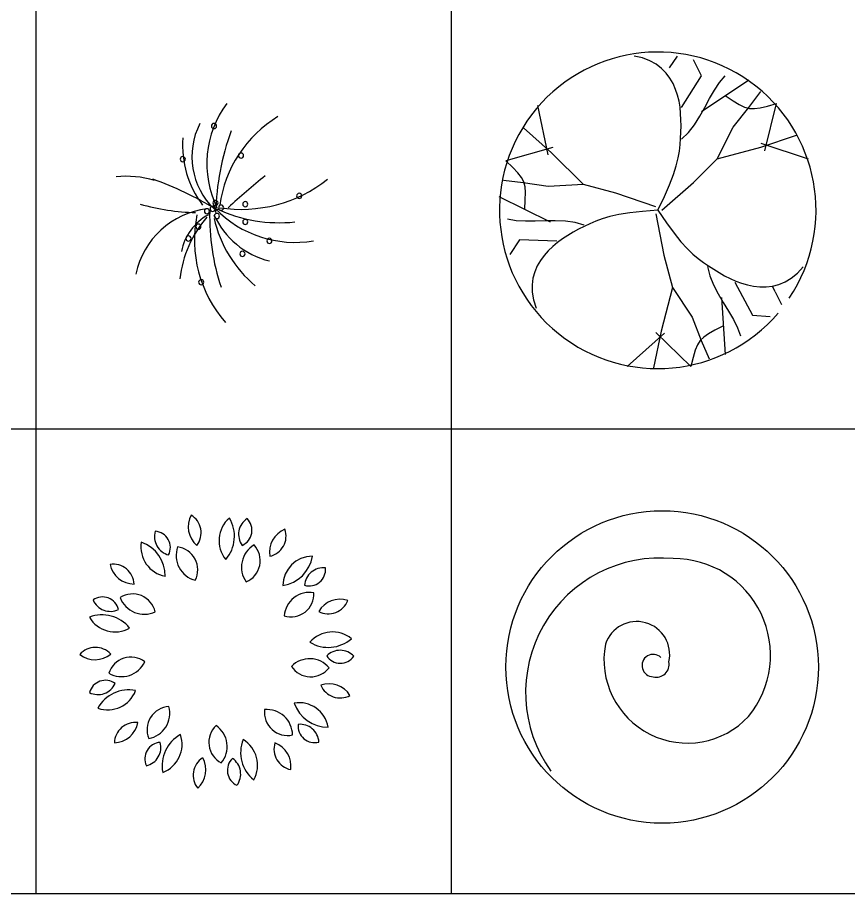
# Model space of a CAD drawing. Header units: millimetres. Extents: x -4017 to 59953, y -688 to 66564.
# Drawn here: x 20416 to 24638, y 9376 to 13826 of the extents above; entities that cross this region are included whole.
import ezdxf

# ---------------------------------------------------------------- set-up
doc = ezdxf.new("R2010")
doc.units = ezdxf.units.MM
doc.layers.add('www.cad-blocks.net', color=7, linetype='Continuous')
doc.styles.get("Standard").update_dxf_attribs({"font": 'arial.ttf'})

# ---------------------------------------------------------------- blocks, each defined once
blk = doc.blocks.new('A$C516926BB')
for p, q in [((22.968, 38.5194), (22.968, 0)), ((25.0771, 38.5194), (25.0771, 0)), ((0, 2.361), (60.3118, 2.361)), ((0, 0), (62.4121, 0))]:
    blk.add_line(p, q)
blk = doc.blocks.new('A$C4D7B33B5')
for centre, radius, start, end in [((0.2631, 1.0211), 0.4796, 342.9456, 6.4814), ((0.1591, 0.5621), 0.4214, 6.9904, 78.0284), ((1.6307, 0.6546), 1.0716, 163.8561, 179.1105), ((-0.942, 1.4834), 1.7727, 328.9873, 340.361), ((0.162, 0.1876), 0.5662, 48.7581, 83.8624), ((0.3056, 0.4728), 0.276, 28.8901, 78.4579), ((0.427, 0.7072), 0.0131, 0, 180), ((0.9015, 0.2282), 0.5092, 85.8741, 126.9558), ((0.8299, 0.7361), 0.0131, 0, 180), ((0.8299, 0.7361), 0.0131, 180, 0), ((0.4201, 0.0361), 0.6406, 78.5516, 130.9815), ((0.427, 0.7072), 0.0131, 180, 0), ((0.4871, 0.6567), 0.0131, 0, 180), ((0.8426, 0.3204), 0.3693, 62.9909, 135.9102), ((0.2045, 0.6423), 0.0131, 0, 180), ((0.2045, 0.6423), 0.0131, 180, 0), ((0.4871, 0.6567), 0.0131, 180, 0), ((0.5653, 0.6133), 0.0131, 0, 180), ((0.5332, -0.4995), 1.099, 88.3286, 108.729), ((0.5653, 0.6133), 0.0131, 180, 0), ((0.5773, 0.5845), 0.0131, 0, 180), ((0.5773, 0.5845), 0.0131, 180, 0), ((0.8062, 0.101), 0.5128, 53.3231, 115.7633), ((0.6073, 0.5701), 0.0131, 0, 180), ((0.9982, 0.5774), 0.0131, 0, 180), ((0.673, -0.0434), 0.6372, 103.0452, 139.7766), ((0.7173, 0.1973), 0.4164, 114.0956, 166.2953), ((0.9755, 0.1648), 0.5682, 134.4861, 189.3762), ((1.2629, 0.2445), 0.7559, 155.0888, 185.9637), ((0.5412, 0.5629), 0.0131, 0, 180), ((0.5412, 0.5629), 0.0131, 180, 0), ((0.5059, -0.8336), 1.4047, 70.5249, 87.8244), ((0.5833, 0.5413), 0.0131, 0, 180), ((0.5833, 0.5413), 0.0131, 180, 0), ((1.2864, 0.4402), 0.7114, 171.2496, 218.2333), ((0.6073, 0.5701), 0.0131, 180, 0), ((0.5094, -0.0741), 0.6285, 31.315, 82.1378), ((0.9982, 0.5774), 0.0131, 180, 0), ((-2.2953, -2.1492), 3.9157, 39.0488, 42.6799), ((0.3488, 0.433), 0.0131, 0, 180), ((0.8479, 0.4402), 0.0131, 0, 180), ((0.3488, 0.433), 0.0131, 180, 0), ((0.5111, 0.4185), 0.0131, 0, 180), ((0.5111, 0.4185), 0.0131, 180, 0), ((0.6013, 0.4185), 0.0131, 0, 180), ((0.6013, 0.4185), 0.0131, 180, 0), ((0.8479, 0.4402), 0.0131, 180, 0), ((0.4149, 0.2959), 0.0131, 0, 180), ((0.4149, 0.2959), 0.0131, 180, 0), ((0.6435, 0.1444), 0.0131, 0, 180), ((0.6435, 0.1444), 0.0131, 180, 0)]:
    blk.add_arc(centre, radius, start, end)
blk = doc.blocks.new('A$C2F49435A')
for centre, radius, start, end in [((0.6757, 1.3289), 0.1249, 151.7015, 229.7406), ((0.5105, 1.2976), 0.106, 322.8639, 58.5782), ((0.8592, 1.2579), 0.1519, 130.709, 219.1064), ((0.6068, 1.2804), 0.1791, 318.6571, 31.1583), ((0.9026, 1.2897), 0.0959, 123.4613, 215.4329), ((0.7916, 1.3104), 0.0831, 293.3115, 45.5828), ((0.4753, 1.2782), 0.0959, 163.4613, 255.4329), ((0.377, 1.2227), 0.0831, 333.3115, 85.5828), ((1.0887, 1.1997), 0.1249, 111.7015, 189.7406), ((0.9421, 1.282), 0.106, 282.8639, 18.5782), ((0.4625, 1.2259), 0.1519, 170.709, 259.1064), ((0.2547, 1.0809), 0.1791, 358.6571, 71.1583), ((0.6197, 1.1826), 0.1303, 160.5035, 255.3285), ((0.4817, 1.1095), 0.1176, 333.2488, 82.5832), ((0.9517, 1.1237), 0.1303, 120.5035, 215.3285), ((0.799, 1.1564), 0.1176, 293.2488, 42.5832), ((1.1836, 1.0274), 0.1519, 90.709, 179.1064), ((1.0047, 1.2068), 0.1791, 278.6571, 351.1583), ((0.1699, 1.0322), 0.106, 2.8639, 98.5782), ((0.2763, 1.1624), 0.1249, 191.7015, 269.7406), ((1.2373, 1.0238), 0.0959, 83.4613, 175.4329), ((1.1655, 1.111), 0.0831, 253.3115, 5.5828), ((0.2687, 0.8696), 0.1176, 13.2488, 122.5832), ((1.1682, 0.8651), 0.1303, 80.5035, 175.3285), ((1.0723, 0.9883), 0.1176, 253.2488, 2.5832), ((0.1158, 0.889), 0.0831, 13.3115, 125.5828), ((0.1554, 0.9947), 0.0959, 203.4613, 295.4329), ((0.3274, 1.0143), 0.1303, 200.5035, 295.3285), ((1.3221, 0.8353), 0.1249, 71.7015, 149.7406), ((1.2626, 0.9926), 0.106, 242.8639, 338.5782), ((0.1132, 0.7018), 0.1791, 38.6571, 111.1583), ((0.1792, 0.9464), 0.1519, 210.709, 299.1064), ((1.2839, 0.6423), 0.1519, 50.709, 139.1064), ((1.2623, 0.8948), 0.1791, 238.6571, 311.1583), ((0.0795, 0.61), 0.106, 42.8639, 138.5782), ((0.0774, 0.7781), 0.1249, 231.7015, 309.7406), ((1.3228, 0.6051), 0.0959, 43.4613, 135.4329), ((1.3239, 0.718), 0.0831, 213.3115, 325.5828), ((0.2598, 0.5489), 0.1176, 53.2488, 162.5832), ((0.2117, 0.6975), 0.1303, 240.5035, 335.3285), ((1.1679, 0.5278), 0.1303, 40.5035, 135.3285), ((1.1735, 0.6839), 0.1176, 213.2488, 322.5832), ((0.1301, 0.4655), 0.0831, 53.3115, 165.5828), ((0.0925, 0.572), 0.0959, 243.4613, 335.4329), ((0.2485, 0.3205), 0.1791, 78.6571, 151.1583), ((0.1418, 0.5502), 0.1519, 250.709, 339.1064), ((1.2665, 0.4062), 0.1249, 31.7015, 109.7406), ((1.3221, 0.5649), 0.106, 202.8639, 298.5782), ((0.4591, 0.2975), 0.1176, 93.2488, 202.5832), ((0.3267, 0.3805), 0.1303, 280.5035, 15.3285), ((1.1133, 0.2828), 0.1519, 10.709, 99.1064), ((1.259, 0.4901), 0.1791, 198.6571, 271.1583), ((1.0555, 0.3857), 0.1176, 173.2488, 282.5832), ((0.9508, 0.2697), 0.1303, 0.5035, 95.3285), ((0.2817, 0.2284), 0.106, 82.8639, 178.5782), ((0.172, 0.3559), 0.1249, 271.7015, 349.7406), ((0.7733, 0.2331), 0.1176, 133.2488, 242.5832), ((0.6186, 0.2115), 0.1303, 320.5035, 55.3285), ((1.1925, 0.3151), 0.0831, 173.3115, 285.5828), ((1.1191, 0.2293), 0.0959, 3.4613, 95.4329), ((0.5973, 0.1153), 0.1791, 118.6571, 191.1583), ((0.3678, 0.2227), 0.1519, 290.709, 19.1064), ((0.4134, 0.1503), 0.0831, 93.3115, 205.5828), ((0.3161, 0.2077), 0.0959, 283.4613, 15.4329), ((0.9963, 0.1823), 0.1791, 158.6571, 231.1583), ((0.7515, 0.1171), 0.1519, 330.709, 59.1064), ((1.0927, 0.199), 0.106, 162.8639, 258.5782), ((0.9482, 0.1131), 0.1249, 351.7015, 69.7406), ((0.6818, 0.0661), 0.106, 122.8639, 218.5782), ((0.5159, 0.0932), 0.1249, 311.7015, 29.7406), ((0.8329, 0.0909), 0.0831, 133.3115, 245.5828), ((0.7216, 0.0724), 0.0959, 323.4613, 55.4329)]:
    blk.add_arc(centre, radius, start, end)
blk = doc.blocks.new('A$C4504164B')
blk.add_circle((0.7938, 0.7938), 0.7938)
for centre, radius, start, end in [((0.7836, 0.6637), 0.6836, 84.3909, 215.6575), ((0.8536, 0.8536), 0.4905, 320.6217, 90.3773), ((0.6646, 0.8571), 0.1675, 347.0787, 161.7563), ((0.9221, 0.8309), 0.4239, 169.3059, 317.1243), ((0.7484, 0.8009), 0.057, 46.4487, 269.9372), ((0.7647, 0.8063), 0.0646, 255.2715, 11.9099)]:
    blk.add_arc(centre, radius, start, end)
blk = doc.blocks.new('A$C025714C9')
for p, q in [((0.9093, 1.9704), (0.8562, 1.9827)), ((0.9093, 1.9704), (0.8562, 1.9827)), ((0.9558, 1.9529), (0.9093, 1.9704)), ((0.9558, 1.9529), (0.9093, 1.9704)), ((0.9961, 1.9307), (0.9558, 1.9529)), ((0.9961, 1.9307), (0.9558, 1.9529)), ((1.0826, 1.9074), (1.1329, 1.9827)), ((1.0826, 1.9074), (1.1329, 1.9827)), ((1.2838, 1.8571), (1.2335, 1.9576)), ((1.2838, 1.8571), (1.2335, 1.9576)), ((1.0307, 1.9045), (0.9961, 1.9307)), ((1.0307, 1.9045), (0.9961, 1.9307)), ((1.0599, 1.8748), (1.0307, 1.9045)), ((1.0599, 1.8748), (1.0307, 1.9045)), ((1.0843, 1.8423), (1.0599, 1.8748)), ((1.0843, 1.8423), (1.0599, 1.8748)), ((1.1043, 1.8076), (1.0843, 1.8423)), ((1.1043, 1.8076), (1.0843, 1.8423)), ((1.158, 1.6562), (1.2838, 1.8571)), ((1.158, 1.6562), (1.2838, 1.8571)), ((1.3991, 1.8151), (1.4347, 1.8571)), ((1.3991, 1.8151), (1.4347, 1.8571)), ((1.1203, 1.7713), (1.1043, 1.8076)), ((1.1203, 1.7713), (1.1043, 1.8076)), ((1.2838, 1.6311), (1.5856, 1.832)), ((1.2838, 1.6311), (1.5856, 1.832)), ((1.3667, 1.7661), (1.3991, 1.8151)), ((1.3667, 1.7661), (1.3991, 1.8151)), ((1.1327, 1.7339), (1.1203, 1.7713)), ((1.1327, 1.7339), (1.1203, 1.7713)), ((1.142, 1.6958), (1.1327, 1.7339)), ((1.142, 1.6958), (1.1327, 1.7339)), ((1.3361, 1.7123), (1.3667, 1.7661)), ((1.3361, 1.7123), (1.3667, 1.7661)), ((1.4347, 1.7315), (1.4849, 1.6985)), ((1.4347, 1.7315), (1.4849, 1.6985)), ((1.5856, 1.6562), (1.6611, 1.7566)), ((1.5856, 1.6562), (1.6611, 1.7566)), ((1.1485, 1.657), (1.142, 1.6958)), ((1.1485, 1.657), (1.142, 1.6958)), ((1.3058, 1.6562), (1.3361, 1.7123)), ((1.3058, 1.6562), (1.3361, 1.7123)), ((1.4849, 1.6985), (1.5247, 1.6742)), ((1.4849, 1.6985), (1.5247, 1.6742)), ((1.5247, 1.6742), (1.5581, 1.6582)), ((1.5247, 1.6742), (1.5581, 1.6582)), ((1.6863, 1.3799), (1.7617, 1.6813)), ((1.6863, 1.3799), (1.7617, 1.6813)), ((1.7033, 1.6649), (1.7617, 1.6813)), ((1.7033, 1.6649), (1.7617, 1.6813)), ((0.3103, 1.356), (0.2464, 1.6676)), ((0.3103, 1.356), (0.2464, 1.6676)), ((1.1525, 1.6177), (1.1485, 1.657)), ((1.1525, 1.6177), (1.1485, 1.657)), ((1.1545, 1.5782), (1.1525, 1.6177)), ((1.1545, 1.5782), (1.1525, 1.6177)), ((1.2743, 1.6001), (1.3058, 1.6562)), ((1.2743, 1.6001), (1.3058, 1.6562)), ((1.485, 1.5306), (1.5856, 1.6562)), ((1.485, 1.5306), (1.5856, 1.6562)), ((1.5581, 1.6582), (1.5888, 1.6499)), ((1.5581, 1.6582), (1.5888, 1.6499)), ((1.5888, 1.6499), (1.6207, 1.6486)), ((1.5888, 1.6499), (1.6207, 1.6486)), ((1.6207, 1.6486), (1.6576, 1.6538)), ((1.6207, 1.6486), (1.6576, 1.6538)), ((1.6576, 1.6538), (1.7033, 1.6649)), ((1.6576, 1.6538), (1.7033, 1.6649)), ((1.1548, 1.5385), (1.1545, 1.5782)), ((1.1548, 1.5385), (1.1545, 1.5782)), ((1.2402, 1.5463), (1.2743, 1.6001)), ((1.2402, 1.5463), (1.2743, 1.6001)), ((0.3321, 1.3686), (0.1536, 1.5269)), ((0.3321, 1.3686), (0.1536, 1.5269)), ((1.1537, 1.4988), (1.1548, 1.5385)), ((1.1537, 1.4988), (1.1548, 1.5385)), ((1.2019, 1.4972), (1.2402, 1.5463)), ((1.2019, 1.4972), (1.2402, 1.5463)), ((1.3844, 1.3296), (1.485, 1.5306)), ((1.3844, 1.3296), (1.485, 1.5306)), ((1.1489, 1.4201), (1.1517, 1.4594)), ((1.1489, 1.4201), (1.1517, 1.4594)), ((1.1517, 1.4594), (1.1537, 1.4988)), ((1.1517, 1.4594), (1.1537, 1.4988)), ((1.158, 1.4552), (1.2019, 1.4972)), ((1.158, 1.4552), (1.2019, 1.4972)), ((1.6611, 1.405), (1.8875, 1.4804)), ((1.6611, 1.405), (1.8875, 1.4804)), ((0.3412, 1.4029), (0.0425, 1.3176)), ((0.3412, 1.4029), (0.0425, 1.3176)), ((1.1442, 1.3793), (1.1489, 1.4201)), ((1.1442, 1.3793), (1.1489, 1.4201)), ((1.3844, 1.3296), (1.6611, 1.405)), ((1.3844, 1.3296), (1.6611, 1.405)), ((1.6611, 1.4301), (1.963, 1.3296)), ((1.6611, 1.4301), (1.963, 1.3296)), ((0.5357, 1.1666), (0.3321, 1.3686)), ((0.5357, 1.1666), (0.3321, 1.3686)), ((1.1242, 1.2862), (1.1364, 1.3353)), ((1.1242, 1.2862), (1.1364, 1.3353)), ((1.1364, 1.3353), (1.1442, 1.3793)), ((1.1364, 1.3353), (1.1442, 1.3793)), ((0.0859, 1.2752), (0.0425, 1.3176)), ((0.0859, 1.2752), (0.0425, 1.3176)), ((1.1065, 1.2303), (1.1242, 1.2862)), ((1.1065, 1.2303), (1.1242, 1.2862)), ((1.2335, 1.1789), (1.3844, 1.3296)), ((1.2335, 1.1789), (1.3844, 1.3296)), ((0.1183, 1.2411), (0.0859, 1.2752)), ((0.1183, 1.2411), (0.0859, 1.2752)), ((0.1413, 1.2117), (0.1183, 1.2411)), ((0.1413, 1.2117), (0.1183, 1.2411)), ((1.0819, 1.1657), (1.1065, 1.2303)), ((1.0819, 1.1657), (1.1065, 1.2303)), ((0.1523, 1.1776), (0.0275, 1.1927)), ((0.1523, 1.1776), (0.0275, 1.1927)), ((0.1561, 1.1835), (0.1413, 1.2117)), ((0.1561, 1.1835), (0.1413, 1.2117)), ((0.3113, 1.1533), (0.1523, 1.1776)), ((0.3113, 1.1533), (0.1523, 1.1776)), ((0.1643, 1.1527), (0.1561, 1.1835)), ((0.1643, 1.1527), (0.1561, 1.1835)), ((1.0323, 1.0031), (1.2335, 1.1789)), ((1.0323, 1.0031), (1.2335, 1.1789)), ((0.1671, 1.1158), (0.1643, 1.1527)), ((0.1671, 1.1158), (0.1643, 1.1527)), ((0.166, 1.0692), (0.1671, 1.1158)), ((0.166, 1.0692), (0.1671, 1.1158)), ((0.5357, 1.1666), (0.3113, 1.1533)), ((0.5357, 1.1666), (0.3113, 1.1533)), ((0.7416, 1.1113), (0.5357, 1.1666)), ((0.7416, 1.1113), (0.5357, 1.1666)), ((1.0492, 1.0905), (1.0819, 1.1657)), ((1.0492, 1.0905), (1.0819, 1.1657)), ((0.3249, 0.9288), (0, 1.0897)), ((0.3249, 0.9288), (0, 1.0897)), ((0.1625, 1.0092), (0.166, 1.0692)), ((0.1625, 1.0092), (0.166, 1.0692)), ((0.9945, 1.0249), (0.7416, 1.1113)), ((0.9945, 1.0249), (0.7416, 1.1113)), ((1.0071, 1.0031), (1.0492, 1.0905)), ((1.0071, 1.0031), (1.0492, 1.0905)), ((1.0071, 1.0031), (0.9104, 0.9958)), ((1.0071, 1.0031), (0.9104, 0.9958)), ((1.0071, 1.0031), (1.0618, 0.923)), ((1.0071, 1.0031), (1.0618, 0.923)), ((0.1079, 0.9366), (0.0537, 0.9464)), ((0.1079, 0.9366), (0.0537, 0.9464)), ((0.6548, 0.949), (0.6128, 0.9337)), ((0.6548, 0.949), (0.6128, 0.9337)), ((0.7034, 0.963), (0.6548, 0.949)), ((0.7034, 0.963), (0.6548, 0.949)), ((0.7607, 0.9756), (0.7034, 0.963)), ((0.7607, 0.9756), (0.7034, 0.963)), ((0.8289, 0.9866), (0.7607, 0.9756)), ((0.8289, 0.9866), (0.7607, 0.9756)), ((0.9104, 0.9958), (0.8289, 0.9866)), ((0.9104, 0.9958), (0.8289, 0.9866)), ((0.9945, 0.9813), (1.0462, 0.7191)), ((0.9945, 0.9813), (1.0462, 0.7191)), ((0.1666, 0.9331), (0.1079, 0.9366)), ((0.1666, 0.9331), (0.1079, 0.9366)), ((0.2284, 0.9335), (0.1666, 0.9331)), ((0.2284, 0.9335), (0.1666, 0.9331)), ((0.2922, 0.9353), (0.2284, 0.9335)), ((0.2922, 0.9353), (0.2284, 0.9335)), ((0.3565, 0.9361), (0.2922, 0.9353)), ((0.3565, 0.9361), (0.2922, 0.9353)), ((0.4202, 0.9334), (0.3565, 0.9361)), ((0.4202, 0.9334), (0.3565, 0.9361)), ((0.4818, 0.9248), (0.4202, 0.9334)), ((0.4818, 0.9248), (0.4202, 0.9334)), ((0.5401, 0.9078), (0.4818, 0.9248)), ((0.5401, 0.9078), (0.4818, 0.9248)), ((0.5396, 0.9002), (0.5045, 0.8823)), ((0.5396, 0.9002), (0.5045, 0.8823)), ((0.5751, 0.9174), (0.5396, 0.9002)), ((0.5751, 0.9174), (0.5396, 0.9002)), ((0.6128, 0.9337), (0.5751, 0.9174)), ((0.6128, 0.9337), (0.5751, 0.9174)), ((1.0618, 0.923), (1.1105, 0.8571)), ((1.0618, 0.923), (1.1105, 0.8571)), ((0.4354, 0.8433), (0.4021, 0.8218)), ((0.4354, 0.8433), (0.4021, 0.8218)), ((0.4696, 0.8633), (0.4354, 0.8433)), ((0.4696, 0.8633), (0.4354, 0.8433)), ((0.5045, 0.8823), (0.4696, 0.8633)), ((0.5045, 0.8823), (0.4696, 0.8633)), ((1.1105, 0.8571), (1.1541, 0.8035)), ((1.1105, 0.8571), (1.1541, 0.8035)), ((0.1292, 0.8157), (0.0673, 0.7219)), ((0.1292, 0.8157), (0.0673, 0.7219)), ((0.3661, 0.8073), (0.1292, 0.8157)), ((0.3661, 0.8073), (0.1292, 0.8157)), ((0.3702, 0.7986), (0.3398, 0.7736)), ((0.3702, 0.7986), (0.3398, 0.7736)), ((0.4021, 0.8218), (0.3702, 0.7986)), ((0.4021, 0.8218), (0.3702, 0.7986)), ((1.1541, 0.8035), (1.1937, 0.7601)), ((1.1541, 0.8035), (1.1937, 0.7601)), ((0.3114, 0.7465), (0.2852, 0.7171)), ((0.3114, 0.7465), (0.2852, 0.7171)), ((0.3398, 0.7736), (0.3114, 0.7465)), ((0.3398, 0.7736), (0.3114, 0.7465)), ((1.1937, 0.7601), (1.2301, 0.7251)), ((1.1937, 0.7601), (1.2301, 0.7251)), ((1.2301, 0.7251), (1.2643, 0.6963)), ((1.2301, 0.7251), (1.2643, 0.6963)), ((0.2618, 0.6851), (0.2417, 0.6504)), ((0.2618, 0.6851), (0.2417, 0.6504)), ((0.2852, 0.7171), (0.2618, 0.6851)), ((0.2852, 0.7171), (0.2618, 0.6851)), ((1.0462, 0.7191), (1.1012, 0.5131)), ((1.0462, 0.7191), (1.1012, 0.5131)), ((1.2643, 0.6963), (1.2973, 0.6719)), ((1.2643, 0.6963), (1.2973, 0.6719)), ((1.2973, 0.6719), (1.33, 0.6497)), ((1.2973, 0.6719), (1.33, 0.6497)), ((0.2258, 0.613), (0.2147, 0.5729)), ((0.2258, 0.613), (0.2147, 0.5729)), ((0.2417, 0.6504), (0.2258, 0.613)), ((0.2417, 0.6504), (0.2258, 0.613)), ((1.3232, 0.6464), (1.3376, 0.5874)), ((1.3232, 0.6464), (1.3376, 0.5874)), ((1.33, 0.6497), (1.3631, 0.6283)), ((1.33, 0.6497), (1.3631, 0.6283)), ((1.3631, 0.6283), (1.3969, 0.6075)), ((1.3631, 0.6283), (1.3969, 0.6075)), ((1.8937, 0.6041), (1.9309, 0.644)), ((1.8937, 0.6041), (1.9309, 0.644)), ((0.2147, 0.5729), (0.2093, 0.5298)), ((0.2147, 0.5729), (0.2093, 0.5298)), ((1.3376, 0.5874), (1.361, 0.5297)), ((1.3376, 0.5874), (1.361, 0.5297)), ((1.3969, 0.6075), (1.4314, 0.5879)), ((1.3969, 0.6075), (1.4314, 0.5879)), ((1.4314, 0.5879), (1.4666, 0.5699)), ((1.4314, 0.5879), (1.4666, 0.5699)), ((1.4666, 0.5699), (1.5027, 0.5537)), ((1.4666, 0.5699), (1.5027, 0.5537)), ((1.8159, 0.5488), (1.8553, 0.5726)), ((1.8159, 0.5488), (1.8553, 0.5726)), ((1.8553, 0.5726), (1.8937, 0.6041)), ((1.8553, 0.5726), (1.8937, 0.6041)), ((0.2093, 0.5298), (0.2102, 0.4838)), ((0.2093, 0.5298), (0.2102, 0.4838)), ((1.1012, 0.5131), (1.0281, 0.2358)), ((1.1012, 0.5131), (1.0281, 0.2358)), ((1.1012, 0.5131), (1.2249, 0.3255)), ((1.1012, 0.5131), (1.2249, 0.3255)), ((1.361, 0.5297), (1.3905, 0.4732)), ((1.361, 0.5297), (1.3905, 0.4732)), ((1.4972, 0.5459), (1.6083, 0.3365)), ((1.4972, 0.5459), (1.6083, 0.3365)), ((1.5027, 0.5537), (1.5395, 0.54)), ((1.5027, 0.5537), (1.5395, 0.54)), ((1.5395, 0.54), (1.5772, 0.5289)), ((1.5395, 0.54), (1.5772, 0.5289)), ((1.5772, 0.5289), (1.6158, 0.521)), ((1.5772, 0.5289), (1.6158, 0.521)), ((1.6158, 0.521), (1.6552, 0.5167)), ((1.6158, 0.521), (1.6552, 0.5167)), ((1.6552, 0.5167), (1.6952, 0.5166)), ((1.6552, 0.5167), (1.6952, 0.5166)), ((1.6952, 0.5166), (1.7356, 0.5215)), ((1.6952, 0.5166), (1.7356, 0.5215)), ((1.7356, 0.5215), (1.7759, 0.532)), ((1.7356, 0.5215), (1.7759, 0.532)), ((1.7525, 0.4856), (1.7356, 0.5215)), ((1.7759, 0.532), (1.8159, 0.5488)), ((1.7759, 0.532), (1.8159, 0.5488)), ((0.2102, 0.4838), (0.2183, 0.4348)), ((0.2102, 0.4838), (0.2183, 0.4348)), ((1.3905, 0.4732), (1.4233, 0.4179)), ((1.3905, 0.4732), (1.4233, 0.4179)), ((1.4126, 0.4495), (1.4357, 0.0876)), ((1.4126, 0.4495), (1.4357, 0.0876)), ((1.7525, 0.4856), (1.7926, 0.4044)), ((1.7525, 0.4856), (1.7926, 0.4044)), ((0.2183, 0.4348), (0.2342, 0.3826)), ((0.2183, 0.4348), (0.2342, 0.3826)), ((1.4233, 0.4179), (1.4568, 0.3636)), ((1.4233, 0.4179), (1.4568, 0.3636)), ((1.4568, 0.3636), (1.488, 0.3102)), ((1.4568, 0.3636), (1.488, 0.3102)), ((1.6083, 0.3365), (1.7205, 0.3298)), ((1.6083, 0.3365), (1.7205, 0.3298)), ((1.2249, 0.3255), (1.2834, 0.1756)), ((1.2249, 0.3255), (1.2834, 0.1756)), ((1.488, 0.3102), (1.5143, 0.2576)), ((1.488, 0.3102), (1.5143, 0.2576)), ((1.0499, 0.2232), (0.812, 0.0121)), ((1.0499, 0.2232), (0.812, 0.0121)), ((1.0281, 0.2358), (0.9802, 0.0021)), ((1.0281, 0.2358), (0.9802, 0.0021)), ((0.9938, 0.2266), (1.2171, 0.0105)), ((0.9938, 0.2266), (1.2171, 0.0105)), ((1.3704, 0.2417), (1.3295, 0.2193)), ((1.3704, 0.2417), (1.3295, 0.2193)), ((1.4241, 0.2686), (1.3704, 0.2417)), ((1.4241, 0.2686), (1.3704, 0.2417)), ((1.5143, 0.2576), (1.5329, 0.2058)), ((1.5143, 0.2576), (1.5329, 0.2058)), ((1.2764, 0.176), (1.2593, 0.149)), ((1.2764, 0.176), (1.2593, 0.149)), ((1.299, 0.1984), (1.2764, 0.176)), ((1.299, 0.1984), (1.2764, 0.176)), ((1.2834, 0.1756), (1.3327, 0.06)), ((1.2834, 0.1756), (1.3327, 0.06)), ((1.3295, 0.2193), (1.299, 0.1984)), ((1.3295, 0.2193), (1.299, 0.1984)), ((1.2454, 0.1144), (1.2321, 0.0693)), ((1.2454, 0.1144), (1.2321, 0.0693)), ((1.2593, 0.149), (1.2454, 0.1144)), ((1.2593, 0.149), (1.2454, 0.1144)), ((1.2321, 0.0693), (1.2171, 0.0105)), ((1.2321, 0.0693), (1.2171, 0.0105))]:
    blk.add_line(p, q)
blk.add_arc((1.0071, 1.0031), 1.005, 326.2414, 319.458)
blk.add_arc((1.0071, 1.0031), 1.005, 326.2414, 319.458)
at = {"flags": 9}
for tag in ['YSIZE', 'XSIZE']:
    blk.add_attdef(tag, (1.0323, 1.0031), '', height=0.0375, rotation=180, dxfattribs=at)

msp = doc.modelspace()

# ---------------------------------------------------------------- block references
for name, p, xscale, yscale, zscale in [('A$C025714C9', (22863.1, 12043.7), 800, 800, 800), ('A$C4504164B', (22897.3, 9732.5), 1000, 1000, 1000), ('A$C2F49435A', (20732.3, 9910), 1000, 1000, 1000)]:
    msp.add_blockref(name, p, dxfattribs=dict(xscale=xscale, yscale=yscale, zscale=zscale))
at = {"xscale": 1000, "yscale": 1000, "zscale": 1000, "rotation": 90}
msp.add_blockref('A$C4D7B33B5', (21991.6, 12276.1), dxfattribs=at)
at = {"layer": 'www.cad-blocks.net', "color": 155, "true_color": 0x546d8e, "xscale": 1000, "yscale": 1000, "zscale": 1000}
msp.add_blockref('A$C516926BB', (-2458.7, 9375.6), dxfattribs=at)

doc.saveas('drawing.dxf')
